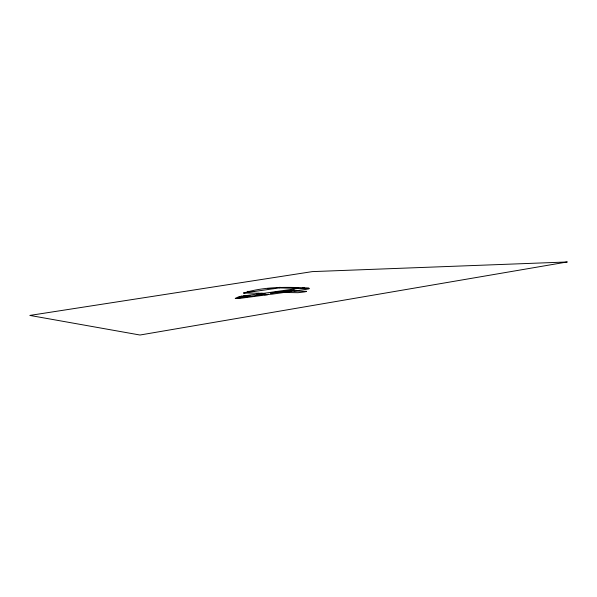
<?xml version="1.0" encoding="UTF-8"?>
<svg xmlns="http://www.w3.org/2000/svg" width="597" height="597" viewBox="0 0 597 597"><rect width="100%" height="100%" fill="white"/><g stroke="black" fill="none" stroke-linecap="round" stroke-linejoin="round"><path stroke-width="0.9" d="M298.299 287.694L298.209 288.411L263.919 293.299L243.651 293.03C264.516 286.433 287.135 286.97 308.813 287.993L309.089 288.694L305.246 289.47L271.941 294.187L264.284 294.687L267.501 294.717L268.202 294.142M287.164 291.351A9.739 0.619 -7.6 0 0 290.836 290.843L294.47 290.12L291.12 290.314A9.627 0.619 -7.6 0 0 288.709 290.59L286.791 290.836A9.918 0.634 -7.6 0 0 284.933 291.105L280.941 291.896L287.164 291.351L287.515 290.739M243.651 293.03L279.195 287.903L279.971 287.179M306.612 291.418L305.358 291.732A5.977 0.396 -7.5 0 1 304.074 291.963L298.007 292.694L284.053 292.47M244.919 296.59L249.889 295.828M257.344 294.022L239.233 296.552L235.293 298.396L265.822 294.12L256.934 294.015L258.255 293.224M249.912 295.881L244.942 296.612M242.979 296.388L245.785 295.94M238.166 298.045L241.934 296.216M237.77 298.045L241.569 296.216M302.672 288.09L304.127 288.03A21.977 1.388 -7.6 0 1 304.634 288.135L303.418 288.433A9.037 0.567 -7.5 0 1 302.425 288.396L302.806 288.045M244.479 296.269L246.934 295.806L244.442 296.09M245.904 296.045L246.554 295.918L245.912 295.925M271.531 292.821L270.389 293.09L273.419 292.911A7.977 0.5 -7.6 0 0 276.471 292.53L280.874 291.739L277.792 291.94A8.134 0.515 -7.6 0 0 275.06 292.276L271.531 292.821L274.389 292.56M280.194 291.724L279.083 291.896M244.576 296.112L243.016 296.418M245.143 296.172L243.621 296.373L244.225 296.299M256.934 294.015L262.128 293.276M276.269 292.299L278.627 291.963M267.501 294.717L239.643 298.403L235.293 298.396M244.673 296.239L243.792 296.358M304.246 288.366L303.575 288.373A18.701 1.172 -7.4 0 1 302.686 288.202L302.783 288.127A12.597 0.791 -7.6 0 1 303.672 288.291M247.352 291.388L254.218 291.508M293.94 291.075L306.589 291.336M267.695 288.448L274.322 288.612M279.195 287.903L309.089 288.694M567.15 261.979L139.989 335.021L29.85 315.425L312.328 271.613L567.15 261.979"/></g></svg>
